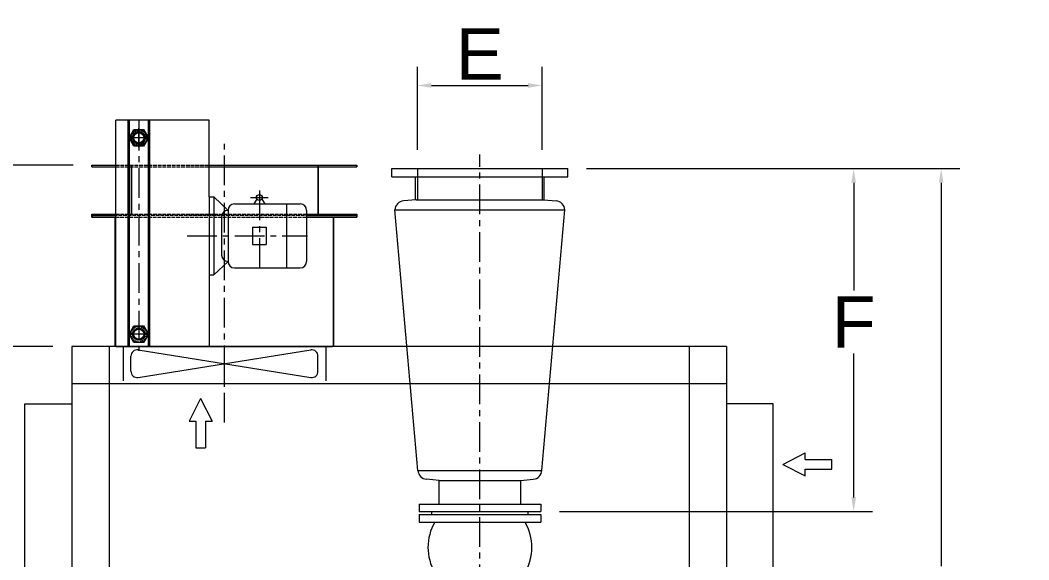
# Model space of a CAD drawing. Header units: inches. Extents: x 0 to 22015, y 0 to 16774.
# Drawn here: x 2944 to 6179, y 13071 to 14802 of the extents above; entities that cross this region are included whole.
import ezdxf

# ---------------------------------------------------------------- set-up
doc = ezdxf.new("R2010")
doc.units = ezdxf.units.IN
doc.header["$MEASUREMENT"] = 0
for name, pattern in [('ACAD_ISO02W100', [15, 12, -3]), ('CENTER', [50.8, 31.75, -6.35, 6.35, -6.35]), ('EB_DASH', [6, 3, -3])]:
    doc.linetypes.add(name, pattern=pattern)
doc.layers.get('Defpoints').update_dxf_attribs({"lineweight": 5})
for name, color, linetype, lineweight in [('CAXA0', 7, 'Continuous', 5), ('CAXA1', 5, 'CENTER', 5), ('CAXA2', 6, 'EB_DASH', 5)]:
    doc.layers.add(name, color=color, linetype=linetype, lineweight=lineweight)
doc.styles.add('Roman', font='arial.ttf')
doc.styles.get("Standard").update_dxf_attribs({"font": 'arial.ttf'})
doc.dimstyles.new('ISO-25', dxfattribs={"dimscale": 30, "dimtxt": 1.5, "dimasz": 1.5, "dimexe": 2, "dimexo": 2, "dimtad": 1, "dimtih": 1, "dimtoh": 1, "dimdec": 1, "dimlfac": 0.03937, "dimdsep": 46, "dimtxsty": 'Standard', "dimcen": 2.5, "dimclrd": 7, "dimclre": 7, "dimclrt": 7, "dimadec": 0, "dimazin": 0, "dimtfac": 1, "dimtdec": 1, "dimtmove": 0, "dimatfit": 3, "dimfxl": 1, "dimlwd": 5, "dimlwe": 5, "dimarcsym": 0})

# ---------------------------------------------------------------- blocks, each defined once
blk = doc.blocks.new('*D39')
at = {"color": 7, "linetype": 'Continuous', "lineweight": 5, "transparency": 16777216}
for p, q in [((4760.9, 14325.6), (5958.1, 14325.6)), ((5898.1, 14280.6), (5898.1, 13050.3)), ((5898.1, 11699.8), (5898.1, 12844.3)), ((5583.6, 11654.8), (5958.1, 11654.8))]:
    blk.add_line(p, q, dxfattribs=at)
at = {"color": 7, "transparency": 16777216}
for points in [[(5890.6, 14280.6), (5905.6, 14280.6), (5898.1, 14325.6)], [(5890.6, 11699.8), (5905.6, 11699.8), (5898.1, 11654.8)]]:
    blk.add_solid(points, dxfattribs=at)
at = {"layer": 'Defpoints', "color": 0, "transparency": 16777216}
for p in [(4700.9, 14325.6), (5898.1, 14325.6), (5523.6, 11654.8)]:
    blk.add_point(p, dxfattribs=at)
at = {"color": 7, "lineweight": 5, "transparency": 16777216, "insert": (5898.1, 12947.3), "char_height": 165, "attachment_point": 5, "style": 'Roman'}
blk.add_mtext('105.2', dxfattribs=at)
blk = doc.blocks.new('*D29')
at = {"color": 7, "linetype": 'Continuous', "lineweight": 5, "transparency": 16777216}
for p, q in [((3049.4, 13754.8), (2473.8, 13754.8)), ((2533.8, 13709.8), (2533.8, 12829.6)), ((2533.8, 11699.8), (2533.8, 12623.6)), ((2949.4, 11654.8), (2473.8, 11654.8))]:
    blk.add_line(p, q, dxfattribs=at)
at = {"color": 7, "transparency": 16777216}
for points in [[(2526.3, 13709.8), (2541.3, 13709.8), (2533.8, 13754.8)], [(2526.3, 11699.8), (2541.3, 11699.8), (2533.8, 11654.8)]]:
    blk.add_solid(points, dxfattribs=at)
at = {"layer": 'Defpoints', "color": 0, "transparency": 16777216}
for p in [(3109.4, 13754.8), (2533.8, 11654.8), (3009.4, 11654.8)]:
    blk.add_point(p, dxfattribs=at)
at = {"color": 7, "lineweight": 5, "transparency": 16777216, "insert": (2533.8, 12726.6), "char_height": 165, "attachment_point": 5, "style": 'Roman'}
blk.add_mtext('82.7', dxfattribs=at)
blk = doc.blocks.new('*D40')
at = {"color": 7, "linetype": 'Continuous', "lineweight": 5, "transparency": 16777216}
for p, q in [((3114.4, 14336.8), (2006.3, 14336.8)), ((2066.3, 14291.8), (2066.3, 13562.7)), ((2066.3, 11699.8), (2066.3, 13356.7)), ((2949.4, 11654.8), (2006.3, 11654.8))]:
    blk.add_line(p, q, dxfattribs=at)
at = {"color": 7, "transparency": 16777216}
for points in [[(2058.8, 14291.8), (2073.8, 14291.8), (2066.3, 14336.8)], [(2058.8, 11699.8), (2073.8, 11699.8), (2066.3, 11654.8)]]:
    blk.add_solid(points, dxfattribs=at)
at = {"layer": 'Defpoints', "color": 0, "transparency": 16777216}
for p in [(3174.4, 14336.8), (2066.3, 11654.8), (3009.4, 11654.8)]:
    blk.add_point(p, dxfattribs=at)
at = {"color": 7, "lineweight": 5, "transparency": 16777216, "insert": (2066.3, 13459.7), "char_height": 165, "attachment_point": 5, "style": 'Roman'}
blk.add_mtext('105.6', dxfattribs=at)
blk = doc.blocks.new('*D30')
at = {"color": 7, "linetype": 'Continuous', "lineweight": 5, "transparency": 16777216}
for p, q in [((4218.4, 14385.6), (4218.4, 14652.4)), ((4618.4, 14385.6), (4618.4, 14652.4)), ((4263.4, 14592.4), (4573.4, 14592.4))]:
    blk.add_line(p, q, dxfattribs=at)
at = {"color": 7, "transparency": 16777216}
for points in [[(4263.4, 14599.9), (4263.4, 14584.9), (4218.4, 14592.4)], [(4573.4, 14599.9), (4573.4, 14584.9), (4618.4, 14592.4)]]:
    blk.add_solid(points, dxfattribs=at)
at = {"layer": 'Defpoints', "color": 0, "transparency": 16777216}
for p in [(4618.4, 14592.4), (4218.4, 14325.6), (4618.4, 14325.6)]:
    blk.add_point(p, dxfattribs=at)
at = {"color": 7, "lineweight": 5, "transparency": 16777216, "insert": (4418.4, 14693.7), "char_height": 165, "attachment_point": 5, "style": 'Roman'}
blk.add_mtext('E', dxfattribs=at)
blk = doc.blocks.new('*D31')
at = {"color": 7, "linetype": 'Continuous', "lineweight": 5, "transparency": 16777216}
for p, q in [((4760.9, 14325.6), (5677.5, 14325.6)), ((5617.5, 14280.6), (5617.5, 13934.8)), ((5617.5, 13270.6), (5617.5, 13732.3)), ((4673.7, 13225.6), (5677.5, 13225.6))]:
    blk.add_line(p, q, dxfattribs=at)
at = {"color": 7, "transparency": 16777216}
for points in [[(5610, 14280.6), (5625, 14280.6), (5617.5, 14325.6)], [(5610, 13270.6), (5625, 13270.6), (5617.5, 13225.6)]]:
    blk.add_solid(points, dxfattribs=at)
at = {"layer": 'Defpoints', "color": 0, "transparency": 16777216}
for p in [(4700.9, 14325.6), (4613.7, 13225.6), (5617.5, 13225.6)]:
    blk.add_point(p, dxfattribs=at)
at = {"color": 7, "lineweight": 5, "transparency": 16777216, "insert": (5617.5, 13833.6), "char_height": 165, "attachment_point": 5, "style": 'Roman'}
blk.add_mtext('F', dxfattribs=at)

msp = doc.modelspace()

# ---------------------------------------------------------------- linework, layer by layer
at = {"color": 7, "linetype": 'ACAD_ISO02W100', "lineweight": 5}
for p, q in [((3250.9, 14336.79), (3550.9, 14336.79)), ((3250.9, 14331.79), (3550.9, 14331.79)), ((3249.43, 14169.79), (3862.9, 14169.79)), ((3250.9, 14179.79), (3862.9, 14179.79)), ((3946.43, 14174.79), (3253.43, 14174.79))]:
    msp.add_line(p, q, dxfattribs=at)
at = {"color": 7, "lineweight": 5}
for p, q in [((3299.93, 14336.79), (3299.93, 14179.79)), ((3300.93, 14336.79), (3300.93, 14179.79)), ((3898.93, 14336.79), (3898.93, 14179.79)), ((3899.93, 14335.79), (3899.93, 14179.79)), ((4135.95, 14299.62), (4135.95, 14325.62)), ((4135.95, 14325.62), (4700.95, 14325.62)), ((4135.95, 14299.62), (4700.95, 14299.62)), ((4212.45, 14225.62), (4212.45, 14299.62)), ((4218.45, 14325.62), (4218.45, 14225.62)), ((4618.45, 14325.62), (4618.45, 14225.62)), ((4624.45, 14225.62), (4624.45, 14299.62)), ((4700.95, 14299.62), (4700.95, 14325.62)), ((3300.93, 14237.79), (3299.93, 14237.79)), ((3300.93, 14231.79), (3299.93, 14231.79)), ((3299.93, 14231.79), (3299.93, 14179.79)), ((3300.93, 14231.79), (3300.93, 14179.79)), ((4213.81, 14225.62), (4173.43, 14222.09)), ((4213.81, 14225.62), (4623.38, 14225.62)), ((4623.38, 14225.62), (4663.73, 14222.09)), ((4146.08, 14193.62), (4691.08, 14193.62)), ((4220.01, 13357.62), (4146.08, 14193.62)), ((4617.4, 13357.62), (4691.08, 14193.62)), ((3109.43, 13754.79), (3109.43, 11654.8)), ((5209.43, 13754.79), (3109.43, 13754.79)), ((3229.43, 13754.79), (3229.43, 11654.8)), ((3252.43, 13754.79), (3946.43, 13754.79)), ((5089.43, 13754.79), (5089.43, 11654.8)), ((5209.43, 13754.79), (5209.43, 11654.8)), ((5209.43, 13634.79), (3109.43, 13634.79)), ((2959.43, 11818.66), (2959.43, 13570.8)), ((2959.43, 13570.8), (3109.43, 13570.8)), ((5359.43, 13570.8), (5209.43, 13570.8)), ((5359.43, 11810.8), (5359.43, 13570.8)), ((4220.01, 13357.62), (4617.4, 13357.62)), ((4288.27, 13325.57), (4247.36, 13329.15)), ((4549.71, 13325.62), (4590.05, 13329.15)), ((4287.71, 13325.62), (4549.71, 13325.62)), ((4287.71, 13249.62), (4287.71, 13325.62)), ((4549.71, 13249.62), (4549.71, 13325.62)), ((4223.71, 13249.62), (4613.71, 13249.62)), ((4223.71, 13249.62), (4223.71, 13225.62)), ((4613.71, 13249.62), (4613.71, 13225.62)), ((4223.71, 13225.62), (4613.71, 13225.62)), ((4223.71, 13215.62), (4613.71, 13215.62)), ((4223.71, 13215.62), (4223.71, 13191.62)), ((4264.08, 13215.62), (4264.08, 13225.62)), ((4573.34, 13215.62), (4573.34, 13225.62)), ((4613.71, 13215.62), (4613.71, 13191.62)), ((4223.71, 13191.62), (4613.71, 13191.62))]:
    msp.add_line(p, q, dxfattribs=at)
at = {"color": 7, "linetype": 'Continuous', "lineweight": 5, "ltscale": 15}
for p, q in [((3274.43, 13754.79), (3274.43, 13644.79)), ((3599.43, 13644.79), (3599.43, 13754.79)), ((3924.43, 13754.79), (3924.43, 13644.79)), ((3299.43, 13675.49), (3299.43, 13724.09)), ((3322.57, 13655.73), (3876.29, 13743.84)), ((3322.57, 13743.84), (3876.29, 13655.73)), ((3899.43, 13675.49), (3899.43, 13724.09)), ((3523.07, 13587.7), (3486.46, 13515.1)), ((3523.07, 13587.7), (3559.69, 13515.1)), ((3486.46, 13515.1), (3507.65, 13515.1)), ((3507.65, 13515.1), (3507.65, 13429.9)), ((3538.5, 13515.1), (3559.69, 13515.1)), ((3538.5, 13515.1), (3538.5, 13429.9)), ((3507.65, 13429.9), (3538.5, 13429.9)), ((5389.76, 13376.88), (5462.36, 13413.5)), ((5462.36, 13392.31), (5462.36, 13413.5)), ((5389.76, 13376.88), (5462.36, 13340.27)), ((5462.36, 13392.31), (5547.56, 13392.31)), ((5462.36, 13340.27), (5462.36, 13361.46)), ((5462.36, 13361.46), (5547.56, 13361.46)), ((5547.56, 13361.46), (5547.56, 13392.31))]:
    msp.add_line(p, q, dxfattribs=at)
at = {"color": 7, "lineweight": 5}
for centre, radius, start, end in [((4176.04, 14192.21), 30, 95, 177.29569), ((4661.11, 14192.21), 30, 2.70431, 85), ((4249.98, 13359.04), 30, 182.70431, 265), ((4587.44, 13359.04), 30, 275, 357.29569), ((4413.6, 13110.62), 161.42, 149.88075, 210.11925), ((4423.82, 13110.62), 161.42, 329.88075, 30.11925)]:
    msp.add_arc(centre, radius, start, end, dxfattribs=at)
at = {"color": 7, "linetype": 'Continuous', "lineweight": 5, "ltscale": 15}
for centre, start, end in [((3319.43, 13724.09), 80.95922, 180), ((3879.43, 13724.09), 0, 99.04078), ((3319.43, 13675.49), 180, 279.04078), ((3879.43, 13675.49), 260.95922, 0)]:
    msp.add_arc(centre, 20, start, end, dxfattribs=at)
at = {"layer": 'CAXA0', "color": 7, "linetype": 'Continuous', "lineweight": 5}
for p, q in [((3550.9, 14480.79), (3250.9, 14480.79)), ((3250.9, 13754.79), (3250.9, 14480.79)), ((3290.04, 14480.79), (3290.04, 13754.51)), ((3294.04, 14480.79), (3294.04, 13754.51)), ((3355.05, 14480.79), (3355.05, 13754.51)), ((3359.05, 14480.79), (3359.05, 13754.51)), ((3550.9, 14234.79), (3550.9, 14480.79)), ((3293.37, 14424.51), (3308.96, 14451.51)), ((3308.96, 14451.51), (3340.13, 14451.51)), ((3340.13, 14451.51), (3355.72, 14424.51)), ((3308.96, 14397.51), (3293.37, 14424.51)), ((3340.13, 14397.51), (3308.96, 14397.51)), ((3355.72, 14424.51), (3340.13, 14397.51)), ((3174.43, 14336.79), (3250.9, 14336.79)), ((3174.43, 14331.79), (3174.43, 14336.79)), ((3174.43, 14336.79), (3174.43, 14331.79)), ((3174.43, 14331.79), (3250.9, 14331.79)), ((3550.9, 14336.79), (4024.43, 14336.79)), ((3550.9, 14331.79), (4024.43, 14331.79)), ((4024.43, 14331.79), (4024.43, 14336.79)), ((4024.43, 14336.79), (4024.43, 14331.79)), ((3550.9, 14234.79), (3564.9, 14234.79)), ((3550.9, 14234.79), (3550.9, 13984.79)), ((3564.9, 14234.79), (3610.99, 14191.79)), ((3564.9, 14234.79), (3564.9, 13984.79)), ((3631.49, 14212.29), (3842.4, 14212.29)), ((3703.24, 14228.12), (3693.82, 14212.29)), ((3719.41, 14228.12), (3728.82, 14212.29)), ((3798.9, 14212.29), (3798.9, 14007.29)), ((3174.43, 14179.79), (3250.9, 14179.79)), ((3174.43, 14174.79), (3174.43, 14179.79)), ((3174.43, 14179.79), (3174.43, 14174.79)), ((3174.43, 14174.79), (3250.9, 14174.79)), ((3174.43, 14169.79), (3174.43, 14174.79)), ((3174.43, 14174.79), (3174.43, 14169.79)), ((3174.43, 14169.79), (3249.43, 14169.79)), ((3249.43, 13754.79), (3249.43, 14169.79)), ((3249.43, 14169.79), (3249.43, 13754.79)), ((3590.49, 14171.29), (3590.49, 14048.29)), ((3610.99, 14191.79), (3610.99, 14027.79)), ((3862.9, 14191.79), (3862.9, 14027.79)), ((3862.9, 14179.79), (4024.43, 14179.79)), ((3862.9, 14174.79), (4024.43, 14174.79)), ((3862.9, 14169.79), (4024.43, 14169.79)), ((3949.43, 13754.79), (3949.43, 14169.79)), ((3949.43, 14169.79), (3949.43, 13754.79)), ((4024.43, 14174.79), (4024.43, 14179.79)), ((4024.43, 14179.79), (4024.43, 14174.79)), ((4024.43, 14169.79), (4024.43, 14174.79)), ((4024.43, 14174.79), (4024.43, 14169.79)), ((3688.92, 14137.79), (3733.72, 14137.79)), ((3688.92, 14137.79), (3688.92, 14081.79)), ((3733.72, 14137.79), (3733.72, 14081.79)), ((3550.9, 14115.79), (3550.9, 13754.79)), ((3688.92, 14081.79), (3733.72, 14081.79)), ((3564.9, 13984.79), (3610.99, 14027.79)), ((3550.9, 13984.79), (3564.9, 13984.79)), ((3631.49, 14007.29), (3842.4, 14007.29)), ((3293.37, 13794.51), (3308.96, 13821.51)), ((3308.96, 13821.51), (3340.13, 13821.51)), ((3340.13, 13821.51), (3355.72, 13794.51)), ((3308.96, 13767.51), (3293.37, 13794.51)), ((3355.72, 13794.51), (3340.13, 13767.51)), ((3340.13, 13767.51), (3308.96, 13767.51))]:
    msp.add_line(p, q, dxfattribs=at)
for centre, radius in [((3324.55, 14424.51), 26.5), ((3324.55, 14424.55), 19.5), ((3324.55, 14424.51), 16), ((3711.32, 14232.79), 9.33), ((3324.55, 13794.51), 26.5), ((3324.55, 13794.55), 19.5), ((3324.55, 13794.51), 16)]:
    msp.add_circle(centre, radius, dxfattribs=at)
for centre, start, end in [((3631.49, 14191.79), 90, 180), ((3842.4, 14191.79), 0, 90), ((3610.99, 14171.29), 90, 180), ((3610.99, 14048.29), 180, 270), ((3631.49, 14027.79), 180, 270), ((3842.4, 14027.79), 270, 0)]:
    msp.add_arc(centre, 20.5, start, end, dxfattribs=at)
at = {"layer": 'CAXA1', "linetype": 'CENTER', "lineweight": 5, "ltscale": 3}
for p, q in [((3324.55, 14479.51), (3324.55, 13741.11)), ((3324.55, 14393.75), (3324.55, 14455.34)), ((3359.05, 14424.51), (3290.04, 14424.51)), ((3358.95, 14424.51), (3290.99, 14424.51)), ((3599.43, 13511), (3599.43, 14404.96)), ((4418.45, 12655.46), (4418.45, 14371.39)), ((3711.32, 14255.34), (3711.32, 14002.29)), ((3683.32, 14232.79), (3739.32, 14232.79)), ((3479.9, 14109.79), (3865.9, 14109.79)), ((3359.05, 13794.51), (3290.04, 13794.51)), ((3358.95, 13794.51), (3290.99, 13794.51))]:
    msp.add_line(p, q, dxfattribs=at)
at = {"layer": 'CAXA2', "color": 7, "linetype": 'EB_DASH', "lineweight": 5}
for centre, radius in [((3324.55, 14424.51), 24), ((3324.55, 14424.51), 22.9), ((3324.55, 13794.51), 24)]:
    msp.add_circle(centre, radius, dxfattribs=at)

# ---------------------------------------------------------------- dimensions: what is measured, and where the dimension line sits
at = {"color": 7, "lineweight": 5}
dim = msp.add_linear_dim(base=(4618.45, 14592.42), p1=(4218.45, 14325.62), p2=(4618.45, 14325.62), text='E', dimstyle='ISO-25', override={"dimtxt": 5.5, "dimpost": '\\X', "dimtxsty": 'Roman', "dimtmove": 1}, dxfattribs=at)
dim.commit()
dim.dimension.update_dxf_attribs({"geometry": '*D30', "text_midpoint": (4418.45, 14592.42), "dimtype": 160})
for base, p1, p2, picture, middle in [((2066.27, 11654.8), (3174.43, 14336.79), (3009.43, 11654.8), '*D40', (2066.27, 13459.73)), ((5898.09, 14325.62), (5523.61, 11654.79), (4700.95, 14325.62), '*D39', (5898.09, 12947.27)), ((2533.84, 11654.8), (3109.43, 13754.79), (3009.43, 11654.8), '*D29', (2533.84, 12726.61))]:
    dim = msp.add_linear_dim(base=base, p1=p1, p2=p2, angle=90, dimstyle='ISO-25', override={"dimtxt": 5.5, "dimpost": '\\X', "dimtxsty": 'Roman', "dimtmove": 1}, dxfattribs=at)
    dim.commit()
    dim.dimension.update_dxf_attribs({"geometry": picture, "text_midpoint": middle, "dimtype": 160})
dim = msp.add_linear_dim(base=(5617.54, 13225.62), p1=(4700.95, 14325.62), p2=(4613.71, 13225.62), angle=90, text='F', dimstyle='ISO-25', override={"dimtxt": 5.5, "dimpost": '\\X', "dimtxsty": 'Roman', "dimtmove": 1}, dxfattribs=at)
dim.commit()
dim.dimension.update_dxf_attribs({"geometry": '*D31', "text_midpoint": (5617.54, 13833.59), "dimtype": 160})

doc.saveas('drawing.dxf')
